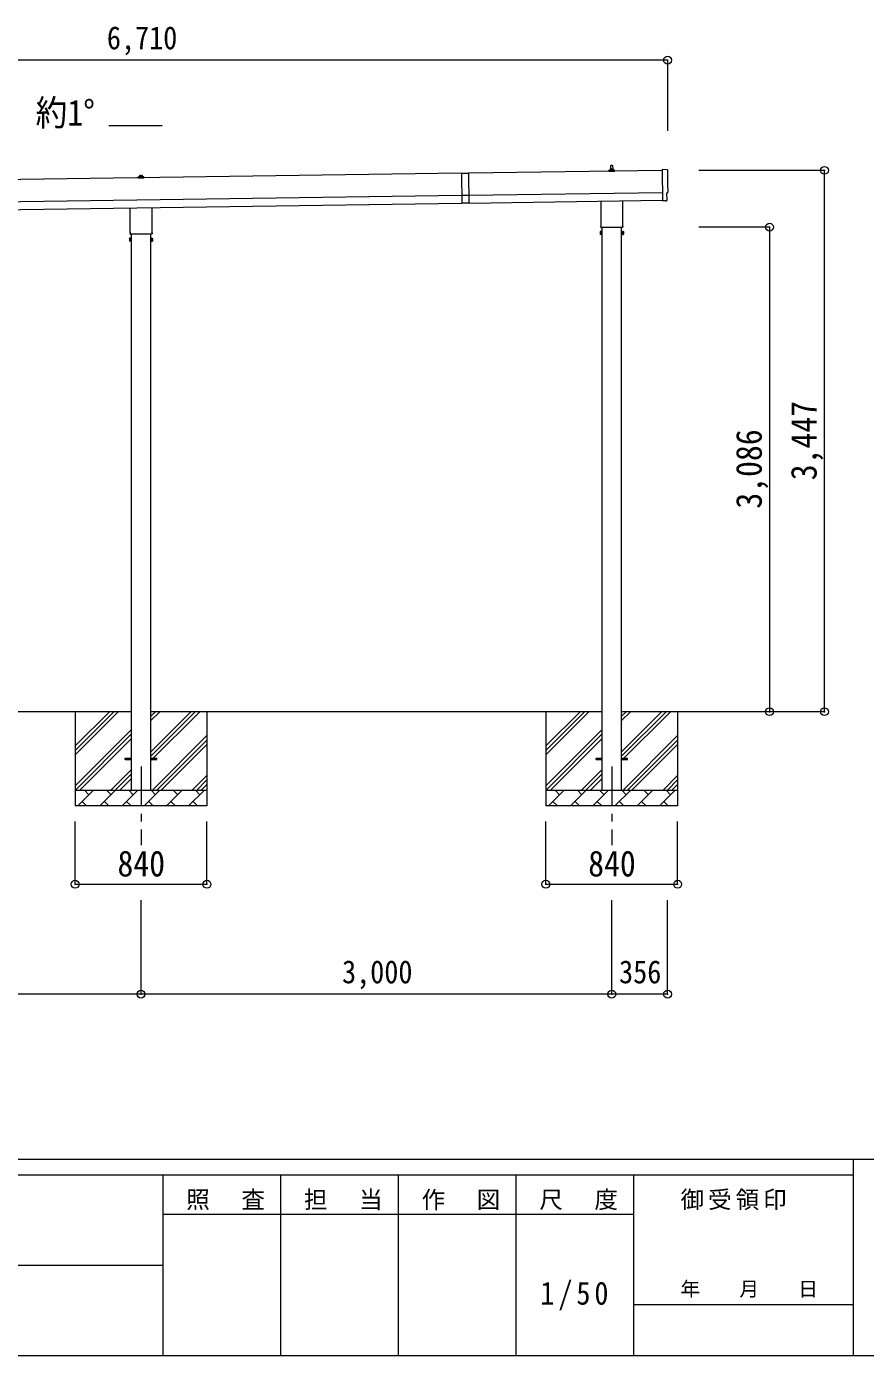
# Model space of a CAD drawing. Units: millimetres at full size, sheet at 1:50. Extents: x -14053 to 14053, y -9700 to 9700.
# Drawn here: x 3634 to 8980, y -9700 to -1237 of the extents above; entities that cross this region are included whole.
import ezdxf
from ezdxf.enums import TextEntityAlignment as Align

# ---------------------------------------------------------------- set-up
doc = ezdxf.new("R2010")
doc.units = ezdxf.units.MM
doc.header["$LTSCALE"] = 50
doc.header["$PDMODE"] = 32
doc.header["$PDSIZE"] = 50
doc.linetypes.add('CHAIN1', pattern=[8, 5, -1, 1, -1])
for name, color, linetype, lineweight in [('0-1_Defpoints', 7, 'CHAIN1', 9), ('0-2_TEXT1', 4, 'Continuous', 9), ('0-3_SHAPE', 7, 'Continuous', 9), ('0-7_PARTS2', 7, 'Continuous', 9), ('0-8_TABLE1', 6, 'Continuous', 9), ('F-0', 7, 'Continuous', 9)]:
    doc.layers.add(name, color=color, linetype=linetype, lineweight=lineweight)
doc.styles.add('ＭＳ ゴシック', font='')
doc.styles.get('ＭＳ ゴシック').set_extended_font_data('MS Gothic')

msp = doc.modelspace()

# ---------------------------------------------------------------- linework, layer by layer
at = {"layer": '0-1_Defpoints'}
for p, q in [((4363.46, -5950.37), (4363.46, -6450.37)), ((7363.46, -5950.37), (7363.46, -6450.37))]:
    msp.add_line(p, q, dxfattribs=at)
at = {"layer": '0-2_TEXT1'}
for p, q in [((4498.65, -1867.71), (4162.65, -1872.51)), ((6405.69, -2171.93), (1040.74, -2248.57)), ((4345.21, -2203.75), (4345.21, -2196.04)), ((4345.6, -2195.25), (4381.33, -2195.25)), ((4345.98, -2195.07), (4352.7, -2193.44)), ((4353.08, -2193.25), (4373.85, -2193.25)), ((4353.46, -2192.47), (4353.46, -2188.25)), ((4354.46, -2188.25), (4372.46, -2188.25)), ((4373.46, -2192.47), (4373.46, -2188.25)), ((4380.95, -2195.07), (4374.23, -2193.44)), ((4381.71, -2203.75), (4381.71, -2196.04)), ((6405.68, -2170.93), (6408.42, -2362.91)), ((7684.16, -2153.66), (6450.69, -2171.28)), ((7345.21, -2160.9), (7345.21, -2153.18)), ((7381.71, -2160.9), (7345.21, -2160.9)), ((7345.6, -2152.4), (7381.33, -2152.4)), ((7345.98, -2152.21), (7352.7, -2150.58)), ((7353.08, -2150.4), (7373.85, -2150.4)), ((7353.46, -2149.61), (7353.46, -2145.4)), ((7354.46, -2145.4), (7372.46, -2145.4)), ((7357.46, -2145.4), (7358.19, -2121.87)), ((7359.19, -2120.9), (7367.74, -2120.9)), ((7368.74, -2121.87), (7369.46, -2145.4)), ((7373.46, -2149.61), (7373.46, -2145.4)), ((7380.95, -2152.21), (7374.23, -2150.58)), ((7381.71, -2160.9), (7381.71, -2153.18)), ((7684.09, -2148.58), (7686.93, -2347.41)), ((7715.76, -2149.78), (7684.09, -2148.58)), ((4381.71, -2203.75), (4345.21, -2203.75)), ((1042.74, -2388.55), (6407.69, -2311.91)), ((1043.46, -2438.55), (6408.41, -2361.91)), ((6452.71, -2312.77), (6407.72, -2313.41)), ((6453.42, -2362.26), (6408.42, -2362.91)), ((6452.69, -2311.27), (7686.16, -2293.65)), ((6453.4, -2361.26), (7686.87, -2343.64)), ((7295.16, -2504.89), (7295.16, -2349.24)), ((7431.76, -2347.29), (7431.76, -2504.89)), ((7705.14, -2346.25), (7686.93, -2347.41)), ((7705.81, -2346.87), (7705.14, -2346.25)), ((7706.56, -2347.13), (7713.47, -2346.67)), ((4295.16, -2547.74), (4295.16, -2392.1)), ((4431.76, -2390.14), (4431.76, -2547.74)), ((7293.46, -2513.66), (7293.46, -2508.16)), ((7431.4, -2517.16), (7295.53, -2517.16)), ((7300.96, -2517.16), (7300.96, -6100.37)), ((7425.96, -6100.37), (7425.96, -2517.16)), ((7433.46, -2508.16), (7433.46, -2513.66)), ((4289.46, -2586.02), (4290.22, -2584.7)), ((4289.46, -2586.02), (4289.46, -2603.02)), ((4289.46, -2603.02), (4290.22, -2604.33)), ((4296.46, -2584.7), (4290.22, -2584.7)), ((4296.46, -2589.61), (4290.22, -2589.61)), ((4296.46, -2599.42), (4290.22, -2599.42)), ((4296.46, -2604.33), (4290.22, -2604.33)), ((4293.46, -2556.52), (4293.46, -2551.02)), ((4431.4, -2560.02), (4295.53, -2560.02)), ((4296.46, -2604.33), (4296.46, -2584.7)), ((4296.46, -2585.32), (4298.96, -2585.32)), ((4298.96, -2603.72), (4296.46, -2603.72)), ((4300.96, -2560.02), (4300.96, -6100.37)), ((4425.96, -6100.37), (4425.96, -2560.02)), ((4425.96, -2605.02), (4427.96, -2605.02)), ((4430.46, -2585.32), (4427.96, -2585.32)), ((4427.96, -2603.72), (4430.46, -2603.72)), ((4430.46, -2604.33), (4430.46, -2584.7)), ((4430.46, -2584.7), (4436.7, -2584.7)), ((4430.46, -2589.61), (4436.7, -2589.61)), ((4430.46, -2599.42), (4436.7, -2599.42)), ((4430.46, -2604.33), (4436.7, -2604.33)), ((4433.46, -2551.02), (4433.46, -2556.52)), ((4437.46, -2586.02), (4436.7, -2584.7)), ((4437.46, -2603.02), (4436.7, -2604.33)), ((4437.46, -2586.02), (4437.46, -2603.02)), ((7289.46, -2543.16), (7290.22, -2541.84)), ((7289.46, -2543.16), (7289.46, -2560.16)), ((7289.46, -2560.16), (7290.22, -2561.47)), ((7296.46, -2541.84), (7290.22, -2541.84)), ((7296.46, -2546.75), (7290.22, -2546.75)), ((7296.46, -2556.57), (7290.22, -2556.57)), ((7296.46, -2561.47), (7290.22, -2561.47)), ((7296.46, -2561.47), (7296.46, -2541.84)), ((7296.46, -2542.46), (7298.96, -2542.46)), ((7298.96, -2560.86), (7296.46, -2560.86)), ((7425.96, -2562.16), (7427.96, -2562.16)), ((7430.46, -2542.46), (7427.96, -2542.46)), ((7427.96, -2560.86), (7430.46, -2560.86)), ((7430.46, -2561.47), (7430.46, -2541.84)), ((7430.46, -2541.84), (7436.7, -2541.84)), ((7430.46, -2546.75), (7436.7, -2546.75)), ((7430.46, -2556.57), (7436.7, -2556.57)), ((7430.46, -2561.47), (7436.7, -2561.47)), ((7437.46, -2543.16), (7436.7, -2541.84)), ((7437.46, -2560.16), (7436.7, -2561.47)), ((7437.46, -2543.16), (7437.46, -2560.16)), ((4263.46, -5895.87), (4300.96, -5895.87)), ((4263.46, -5904.87), (4263.46, -5895.87)), ((4263.46, -5904.87), (4300.96, -5904.87)), ((4425.96, -5895.87), (4463.46, -5895.87)), ((4425.96, -5904.87), (4463.46, -5904.87)), ((4463.46, -5904.87), (4463.46, -5895.87)), ((7263.46, -5895.87), (7300.96, -5895.87)), ((7263.46, -5904.87), (7263.46, -5895.87)), ((7263.46, -5904.87), (7300.96, -5904.87)), ((7425.96, -5895.87), (7463.46, -5895.87)), ((7425.96, -5904.87), (7463.46, -5904.87)), ((7463.46, -5904.87), (7463.46, -5895.87))]:
    msp.add_line(p, q, dxfattribs=at)
for points in [[(6405.68, -2170.93), (6450.68, -2170.28), (6453.42, -2362.26)], [(7716.27, -2343.64), (7715.59, -2296.61), (7716.2, -2296.61)], [(4427.96, -2605.02), (4427.96, -2584.02), (4425.96, -2584.02)], [(7427.96, -2562.16), (7427.96, -2541.16), (7425.96, -2541.16)]]:
    msp.add_lwpolyline(points, dxfattribs=at)
for points in [[(4298.96, -2605.02), (4298.96, -2584.02), (4300.96, -2584.02), (4300.96, -2605.02)], [(7298.96, -2562.16), (7298.96, -2541.16), (7300.96, -2541.16), (7300.96, -2562.16)]]:
    msp.add_lwpolyline(points, close=True, dxfattribs=at)
for centre, radius, start, end in [((4346.21, -2196.04), 1, 103.62699, 180), ((4352.46, -2192.47), 1, 283.62699, 0), ((4357.55, -2188.89), 4.13, 90, 171.17633), ((4354.46, -2189.25), 1, 90, 180), ((4366.8, -2188.25), 4.83, 133.60282, 180), ((4360.13, -2188.25), 4.83, 0, 46.39718), ((4369.38, -2188.89), 4.13, 8.82367, 90), ((4372.46, -2189.25), 1, 0, 90), ((4374.46, -2192.47), 1, 180, 256.37301), ((4380.71, -2196.04), 1, 0, 76.37301), ((7346.21, -2153.18), 1, 103.62699, 180), ((7352.46, -2149.61), 1, 283.62699, 0), ((7357.55, -2146.03), 4.13, 90, 171.17633), ((7354.46, -2146.4), 1, 90, 180), ((7359.19, -2121.9), 1, 90, 178.60509), ((7366.8, -2145.4), 4.83, 133.60282, 180), ((7360.13, -2145.4), 4.83, 0, 46.39718), ((7367.74, -2121.9), 1, 1.39491, 90), ((7369.38, -2146.03), 4.13, 8.82367, 90), ((7372.46, -2146.4), 1, 0, 90), ((7374.46, -2149.61), 1, 180, 256.37301), ((7380.71, -2153.18), 1, 0, 76.37301), ((7706.49, -2346.13), 1, 227.3164, 273.81435), ((7297.46, -2508.16), 4, 125.09963, 180), ((7297.46, -2513.66), 4, 180, 194.47751), ((7297.46, -2513.66), 4, 194.47751, 241.04498), ((7429.46, -2513.66), 4, 298.95502, 345.52249), ((7429.46, -2508.16), 4, 0, 54.90037), ((7429.46, -2513.66), 4, 345.52249, 0), ((4305.7, -2594.52), 16.24, 162.41205, 197.58795), ((4293.81, -2587.15), 4.34, 145.61575, 214.38425), ((4293.81, -2601.88), 4.34, 145.61575, 214.38425), ((4297.46, -2551.02), 4, 125.09963, 180), ((4297.46, -2556.52), 4, 180, 194.47751), ((4297.46, -2556.52), 4, 194.47751, 241.04498), ((4429.46, -2556.52), 4, 298.95502, 345.52249), ((4429.46, -2551.02), 4, 0, 54.90037), ((4429.46, -2556.52), 4, 345.52249, 0), ((4421.22, -2594.52), 16.24, 342.41205, 17.58795), ((4433.12, -2587.15), 4.34, 325.61575, 34.38425), ((4433.12, -2601.88), 4.34, 325.61575, 34.38425), ((7305.7, -2551.66), 16.24, 162.41205, 197.58795), ((7293.81, -2544.3), 4.34, 145.61575, 214.38425), ((7293.81, -2559.02), 4.34, 145.61575, 214.38425), ((7421.22, -2551.66), 16.24, 342.41205, 17.58795), ((7433.12, -2544.3), 4.34, 325.61575, 34.38425), ((7433.12, -2559.02), 4.34, 325.61575, 34.38425)]:
    msp.add_arc(centre, radius, start, end, dxfattribs=at)
for centre, major_axis, ratio, start_param, end_param in [((7715.56, -2152.77), (3, -0.04), 0.99863, 6.2683889, 7.8016218), ((12481.94, -2155.12), (-4762.89, -68.04), 0.99863, 6.268406, 6.2977043), ((7713.26, -2343.67), (2.21, -2.04), 0.9974, 5.5252311, 7.0411395), ((7716.13, -2292.21), (4.41, -0.06), 0.99863, 4.712389, 6.2976778)]:
    msp.add_ellipse(centre, major_axis=major_axis, ratio=ratio, start_param=start_param, end_param=end_param, dxfattribs=at)
at = {"layer": '0-3_SHAPE'}
for p, q in [((4300.96, -5600.37), (1425.96, -5600.37)), ((3943.46, -5600.37), (3943.46, -6200.37)), ((3943.46, -5818.85), (4161.94, -5600.37)), ((3943.46, -5847.14), (4190.23, -5600.37)), ((3943.46, -5875.42), (4218.51, -5600.37)), ((7300.96, -5600.37), (4425.96, -5600.37)), ((4425.96, -5629.2), (4454.79, -5600.37)), ((4425.96, -5657.48), (4483.07, -5600.37)), ((4425.96, -5912.04), (4737.63, -5600.37)), ((4425.96, -5855.47), (4681.06, -5600.37)), ((4425.96, -5883.76), (4709.35, -5600.37)), ((4783.46, -5600.37), (4783.46, -6200.37)), ((6943.46, -5600.37), (6943.46, -6200.37)), ((6943.46, -5818.85), (7161.94, -5600.37)), ((6943.46, -5847.14), (7190.23, -5600.37)), ((6943.46, -5875.42), (7218.51, -5600.37)), ((8564.34, -5600.37), (7425.96, -5600.37)), ((7425.96, -5629.2), (7454.79, -5600.37)), ((7425.96, -5657.48), (7483.07, -5600.37)), ((7425.96, -5912.04), (7737.63, -5600.37)), ((7425.96, -5855.47), (7681.06, -5600.37)), ((7425.96, -5883.76), (7709.35, -5600.37)), ((7783.46, -5600.37), (7783.46, -6200.37)), ((3943.46, -6073.41), (4300.96, -5715.91)), ((3943.46, -6101.7), (4300.96, -5744.2)), ((4435.62, -6100.37), (4783.46, -5752.53)), ((6943.46, -6073.41), (7300.96, -5715.91)), ((6943.46, -6101.7), (7300.96, -5744.2)), ((7435.62, -6100.37), (7783.46, -5752.53)), ((3973.07, -6100.37), (4300.96, -5772.48)), ((4463.9, -6100.37), (4783.46, -5780.81)), ((4492.19, -6100.37), (4783.46, -5809.1)), ((6973.07, -6100.37), (7300.96, -5772.48)), ((7463.9, -6100.37), (7783.46, -5780.81)), ((7492.19, -6100.37), (7783.46, -5809.1)), ((4171.06, -6100.37), (4300.96, -5970.47)), ((4199.35, -6100.37), (4300.96, -5998.76)), ((4690.18, -6100.37), (4783.46, -6007.09)), ((7171.06, -6100.37), (7300.96, -5970.47)), ((7199.35, -6100.37), (7300.96, -5998.76)), ((7690.18, -6100.37), (7783.46, -6007.09)), ((4227.63, -6100.37), (4300.96, -6027.04)), ((4718.46, -6100.37), (4783.46, -6035.37)), ((4746.75, -6100.37), (4783.46, -6063.66)), ((7227.63, -6100.37), (7300.96, -6027.04)), ((7718.46, -6100.37), (7783.46, -6035.37)), ((7746.75, -6100.37), (7783.46, -6063.66)), ((3943.46, -6100.37), (4783.46, -6100.37)), ((3959.91, -6200.37), (4059.91, -6100.37)), ((3988.46, -6171.82), (4017.02, -6200.37)), ((4031.36, -6128.93), (4002.8, -6100.37)), ((4101.33, -6200.37), (4201.33, -6100.37)), ((4129.88, -6171.82), (4158.44, -6200.37)), ((4172.78, -6128.93), (4144.22, -6100.37)), ((4242.75, -6200.37), (4342.75, -6100.37)), ((4271.31, -6171.82), (4299.86, -6200.37)), ((4314.2, -6128.93), (4285.65, -6100.37)), ((4384.17, -6200.37), (4484.17, -6100.37)), ((4412.73, -6171.82), (4441.28, -6200.37)), ((4455.62, -6128.93), (4427.07, -6100.37)), ((4525.59, -6200.37), (4625.59, -6100.37)), ((4554.15, -6171.82), (4582.7, -6200.37)), ((4597.04, -6128.93), (4568.49, -6100.37)), ((4667.02, -6200.37), (4767.02, -6100.37)), ((4695.57, -6171.82), (4724.12, -6200.37)), ((4738.46, -6128.93), (4709.91, -6100.37)), ((6943.46, -6100.37), (7783.46, -6100.37)), ((6959.91, -6200.37), (7059.91, -6100.37)), ((6988.46, -6171.82), (7017.02, -6200.37)), ((7031.36, -6128.93), (7002.8, -6100.37)), ((7101.33, -6200.37), (7201.33, -6100.37)), ((7129.88, -6171.82), (7158.44, -6200.37)), ((7172.78, -6128.93), (7144.22, -6100.37)), ((7242.75, -6200.37), (7342.75, -6100.37)), ((7271.31, -6171.82), (7299.86, -6200.37)), ((7314.2, -6128.93), (7285.65, -6100.37)), ((7384.17, -6200.37), (7484.17, -6100.37)), ((7412.73, -6171.82), (7441.28, -6200.37)), ((7455.62, -6128.93), (7427.07, -6100.37)), ((7525.59, -6200.37), (7625.59, -6100.37)), ((7554.15, -6171.82), (7582.7, -6200.37)), ((7597.04, -6128.93), (7568.49, -6100.37)), ((7667.02, -6200.37), (7767.02, -6100.37)), ((7695.57, -6171.82), (7724.12, -6200.37)), ((7738.46, -6128.93), (7709.91, -6100.37)), ((4783.46, -6200.37), (3943.46, -6200.37)), ((7783.46, -6200.37), (6943.46, -6200.37))]:
    msp.add_line(p, q, dxfattribs=at)
at = {"layer": '0-7_PARTS2', "color": 4}
for p, q in [((4162.65, -1872.51), (4162.65, -1867.71)), ((4162.65, -1867.71), (4498.65, -1867.71))]:
    msp.add_line(p, q, dxfattribs=at)
at = {"layer": '0-8_TABLE1'}
for p, q in [((7719.47, -1451.26), (1009.73, -1451.26)), ((7719.47, -1451.26), (7719.47, -1901.26)), ((8719.08, -2153.19), (7918.07, -2153.19)), ((8719.08, -5600.37), (8719.08, -2153.19)), ((8369.08, -2514.66), (7919.08, -2514.66)), ((8369.08, -2514.66), (8369.08, -5600.37)), ((8719.08, -5600.37), (7918.07, -5600.37)), ((3943.46, -6699.37), (3943.46, -6299.37)), ((4783.46, -6699.37), (4783.46, -6299.37)), ((6943.46, -6699.37), (6943.46, -6299.37)), ((7783.46, -6699.37), (7783.46, -6299.37)), ((3943.46, -6699.37), (4783.46, -6699.37)), ((6943.46, -6699.37), (7783.46, -6699.37)), ((4363.46, -7399.37), (4363.46, -6801.37)), ((7363.46, -7399.37), (7363.46, -6801.37)), ((7719.47, -7399.37), (7719.47, -6801.37)), ((4363.46, -7399.37), (1363.46, -7399.37)), ((7363.46, -7399.37), (4363.46, -7399.37)), ((7719.47, -7399.37), (7363.46, -7399.37))]:
    msp.add_line(p, q, dxfattribs=at)
for p in [(7719.47, -1451.26), (8719.08, -2153.19), (8369.08, -2514.66), (8369.08, -5600.37), (8719.08, -5600.37), (3943.46, -6699.37), (4783.46, -6699.37), (6943.46, -6699.37), (7783.46, -6699.37), (4363.46, -7399.37), (7363.46, -7399.37), (7719.47, -7399.37)]:
    msp.add_point(p, dxfattribs=at)
at = {"layer": 'F-0', "color": 5, "lineweight": 5}
for p, q in [((-14053.43, -8450), (13346.57, -8450)), ((8901.98, -8450), (8901.98, -9700)), ((-14053.43, -8550), (8901.98, -8550)), ((4501.97, -8550), (4501.97, -9700)), ((5251.97, -8550), (5251.97, -9700)), ((6001.97, -8550), (6001.97, -9700)), ((6751.97, -8550), (6751.97, -9700)), ((7501.97, -8550), (7501.97, -9700)), ((4501.97, -8800), (7501.97, -8800)), ((-5748.03, -9125), (4501.97, -9125)), ((7501.97, -9375), (8901.98, -9375)), ((-14053.43, -9700), (13346.57, -9700))]:
    msp.add_line(p, q, dxfattribs=at)

# ---------------------------------------------------------------- texts
at = {"layer": '0-7_PARTS2', "style": 'ＭＳ ゴシック', "width": 0.9}
msp.add_text('約1°', height=165, dxfattribs=at).set_placement((3691.56, -1917.76), align=Align.BOTTOM_LEFT)
at = {"layer": '0-8_TABLE1', "color": 7, "style": 'ＭＳ ゴシック', "width": 0.9}
for s, height, p in [('6,710', 146.6, (4145.85, -1426.26)), ('840', 165, (4213.46, -6699.37)), ('840', 165, (7213.46, -6699.37)), ('3,000', 146.6, (5644.71, -7374.37)), ('356', 146.6, (7410.22, -7374.37))]:
    msp.add_text(s, height=height, dxfattribs=at).set_placement(p, align=Align.BOTTOM_LEFT)
for s, p in [('3,447', (8719.08, -4126.78)), ('3,086', (8369.08, -4307.52))]:
    msp.add_text(s, height=165, rotation=90, dxfattribs=at).set_placement(p, align=Align.BOTTOM_LEFT)
at = {"layer": 'F-0', "style": 'ＭＳ ゴシック'}
msp.add_text('年\u3000\u3000月\u3000\u3000日', height=91.64, dxfattribs=at).set_placement((7801.98, -9350), align=Align.BOTTOM_LEFT)
at = {"layer": 'F-0', "attachment_point": 7, "style": 'ＭＳ ゴシック'}
for s, insert, char_height in [('\\T1.17;照\u3000査', (4651.98, -8775), 110), ('\\T1.17;担\u3000当', (5401.98, -8775), 110), ('\\T1.17;作\u3000図', (6151.97, -8775), 110), ('\\T1.17;尺\u3000度', (6901.98, -8775), 110), ('\\T1.17;御受領印', (7801.97, -8775), 110), ('\\T1.28;\\W0.9;1/50', (6908.22, -9412.5), 146.6)]:
    msp.add_mtext(s, dxfattribs=dict(at, insert=insert, char_height=char_height))

doc.saveas('drawing.dxf')
